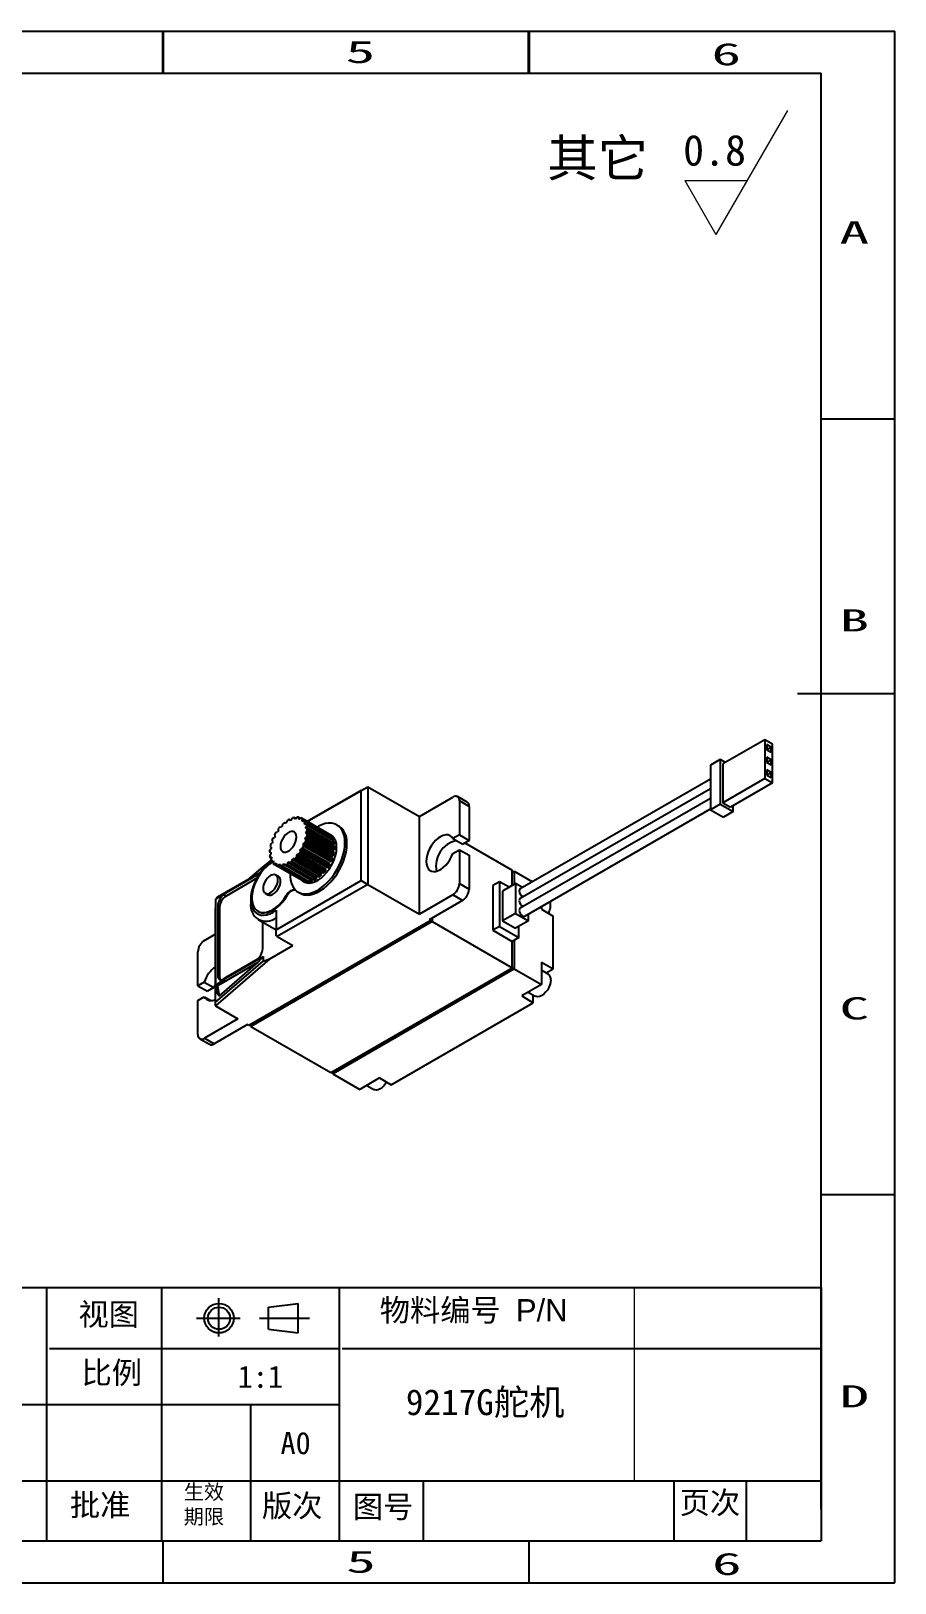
# Model space of a CAD drawing. Header units: millimetres. Extents: x 446 to 686, y -17 to 153.
# Drawn here: x 591.8 to 686.4, y -16.8 to 153.2 of the extents above; entities that cross this region are included whole.
import ezdxf
from ezdxf.enums import TextEntityAlignment as Align

# ---------------------------------------------------------------- set-up
doc = ezdxf.new("R2010")
doc.units = ezdxf.units.MM
doc.linetypes.add('ACAD_ISO04W100', pattern=[30.5, 24, -3, 0.5, -3])
doc.linetypes.add('CENTER', pattern=[10.16, 6.35, -1.27, 1.27, -1.27])
for name, color, linetype in [('中心线', 6, 'CENTER'), ('标注', 5, 'Continuous'), ('细实线', 5, 'Continuous')]:
    doc.layers.add(name, color=color, linetype=linetype)
doc.styles.add('style1', font='', dxfattribs={"height": 3.5})
doc.styles.get('style1').set_extended_font_data('FangSong_GB2312')

msp = doc.modelspace()

# ---------------------------------------------------------------- linework, layer by layer
at = {"color": 5, "linetype": 'Continuous'}
for p, q in [((446.043, 153.176), (686.416, 153.176)), ((606.23, 148.556), (606.23, 153.176)), ((606.292, 153.176), (606.292, 148.556)), ((646.292, 148.556), (646.292, 153.176)), ((646.354, 153.176), (646.354, 148.556)), ((686.416, -16.785), (686.416, 153.176)), ((686.416, 110.686), (678.323, 110.686)), ((686.416, 80.575), (675.742, 80.575)), ((686.416, 25.706), (678.323, 25.706)), ((566.292, 15.589), (601.084, 15.589)), ((593.485, 15.589), (593.485, -12.165)), ((601.084, 15.589), (678.323, 15.589)), ((606.111, 15.589), (606.111, -12.165)), ((625.535, 15.589), (625.535, 10.37)), ((625.535, 10.733), (625.535, 1.189)), ((593.828, 8.875), (625.535, 8.875)), ((625.878, 8.875), (678.323, 8.875)), ((566.292, 2.765), (625.535, 2.765)), ((615.823, 2.765), (615.823, -12.165)), ((625.535, 1.189), (625.535, -12.165)), ((566.292, -5.594), (678.323, -5.594)), ((634.739, -5.594), (634.739, -12.165)), ((662.185, -5.594), (662.185, -12.165)), ((670.119, -5.594), (670.119, -12.165)), ((606.292, -16.785), (606.292, -12.165)), ((646.354, -16.785), (646.354, -12.165)), ((446.043, -16.785), (686.416, -16.785))]:
    msp.add_line(p, q, dxfattribs=at)
at = {"color": 7, "linetype": 'Continuous'}
for p, q in [((451.971, 148.556), (678.323, 148.556)), ((678.323, -8.691), (678.323, 148.556)), ((678.323, 15.589), (678.323, -12.165)), ((678.323, 15.589), (678.323, -12.165)), ((617.819, 13.425), (621.071, 13.821)), ((617.819, 13.425), (621.071, 13.821)), ((621.071, 10.592), (621.071, 13.821)), ((617.819, 10.997), (617.819, 13.425)), ((617.819, 10.997), (621.071, 10.592)), ((451.971, -12.165), (678.323, -12.165))]:
    msp.add_line(p, q, dxfattribs=at)
at = {"color": 7, "linetype": 'Continuous', "lineweight": 25}
for p, q in [((672.162, 75.564), (667.565, 72.911)), ((673.01, 75.075), (672.162, 75.564)), ((672.162, 75.564), (672.162, 71.318)), ((672.373, 75.034), (672.373, 74.462)), ((672.844, 74.762), (672.373, 75.034)), ((673.01, 70.828), (673.01, 75.075)), ((667.283, 73.401), (666.222, 72.789)), ((667.848, 73.074), (667.283, 73.401)), ((667.283, 73.401), (667.283, 68.502)), ((672.373, 74.491), (672.844, 74.762)), ((672.373, 74.462), (672.844, 74.191)), ((672.373, 73.646), (672.373, 73.074)), ((672.844, 73.374), (672.373, 73.646)), ((672.373, 73.103), (672.844, 73.374)), ((672.844, 74.191), (672.844, 74.762)), ((672.844, 72.803), (672.844, 73.374)), ((666.222, 72.789), (666.222, 67.889)), ((667.565, 72.911), (667.565, 68.665)), ((672.373, 73.074), (672.844, 72.803)), ((672.373, 72.258), (672.373, 71.686)), ((672.844, 71.986), (672.373, 72.258)), ((672.373, 71.714), (672.844, 71.986)), ((672.373, 71.686), (672.844, 71.415)), ((672.844, 71.415), (672.844, 71.986)), ((622.064, 66.605), (628.675, 70.422)), ((627.967, 70.013), (622.064, 66.605)), ((627.967, 70.013), (628.675, 70.422)), ((627.967, 60.133), (627.967, 70.013)), ((628.675, 70.422), (628.675, 59.725)), ((628.675, 70.422), (634.331, 67.156)), ((666.222, 71.259), (645.382, 59.228)), ((666.222, 70.197), (645.382, 58.166)), ((672.162, 71.318), (667.565, 68.665)), ((673.01, 70.828), (668.414, 68.175)), ((672.162, 71.318), (673.01, 70.828)), ((634.331, 67.156), (638.008, 69.279)), ((639.569, 68.716), (638.508, 69.328)), ((638.715, 68.87), (638.715, 65.155)), ((639.776, 68.258), (638.715, 68.87)), ((639.776, 68.258), (639.776, 64.543)), ((666.222, 69.135), (645.382, 57.105)), ((667.283, 68.502), (666.222, 67.889)), ((667.283, 68.502), (668.697, 67.685)), ((667.565, 68.665), (668.414, 68.175)), ((668.697, 67.685), (668.697, 68.338)), ((619.352, 66.136), (619.398, 66.352)), ((619.683, 66.425), (619.562, 66.495)), ((619.562, 66.495), (619.681, 66.424)), ((619.829, 66.53), (619.914, 66.749)), ((620.238, 66.758), (620.083, 66.847)), ((620.083, 66.847), (620.168, 66.726)), ((620.316, 66.79), (620.434, 66.999)), ((620.804, 66.926), (620.599, 67.045)), ((620.599, 67.045), (620.644, 66.882)), ((620.783, 66.899), (620.928, 67.084)), ((621.303, 66.945), (621.077, 67.076)), ((621.077, 67.076), (621.08, 66.882)), ((621.201, 66.85), (621.363, 67.001)), ((621.487, 66.938), (621.448, 66.725)), ((621.562, 66.659), (621.448, 66.725)), ((624.655, 65.109), (621.473, 66.946)), ((624.457, 65.224), (621.487, 66.938)), ((621.543, 66.647), (621.713, 66.753)), ((624.683, 65.039), (621.713, 66.753)), ((621.804, 66.641), (621.725, 66.421)), ((621.879, 66.332), (621.725, 66.421)), ((621.788, 66.302), (621.954, 66.358)), ((624.773, 64.926), (621.804, 66.641)), ((624.924, 64.643), (621.954, 66.358)), ((634.331, 56.459), (634.331, 67.156)), ((645.882, 56.239), (666.222, 67.981)), ((666.222, 67.889), (667.636, 67.073)), ((668.697, 67.685), (667.636, 67.073)), ((618.284, 64.774), (618.454, 64.864)), ((618.549, 65.051), (618.51, 65.22)), ((618.633, 65.425), (618.796, 65.462)), ((618.916, 65.633), (618.92, 65.831)), ((619.069, 66.011), (619.214, 65.993)), ((621.823, 64.67), (621.92, 64.565)), ((624.793, 62.955), (621.823, 64.67)), ((622.03, 65.017), (621.869, 64.86)), ((624.839, 63.145), (621.869, 64.86)), ((622.007, 66.201), (621.893, 65.99)), ((624.863, 64.276), (621.893, 65.99)), ((621.921, 65.837), (622.073, 65.838)), ((621.933, 65.282), (622.062, 65.228)), ((622.084, 65.649), (621.942, 65.459)), ((624.912, 63.744), (621.942, 65.459)), ((624.977, 64.487), (622.007, 66.201)), ((625, 63.303), (622.03, 65.017)), ((625.031, 63.513), (622.062, 65.228)), ((625.043, 64.124), (622.073, 65.838)), ((625.054, 63.934), (622.084, 65.649)), ((624.457, 65.224), (624.448, 65.174)), ((624.773, 64.926), (624.715, 64.764)), ((625.517, 66.113), (625.305, 66.235)), ((638.715, 65.155), (638.015, 64.751)), ((638.015, 64.751), (639.076, 64.138)), ((638.715, 65.155), (639.776, 64.543)), ((618.056, 63.158), (617.913, 63.241)), ((618.054, 63.214), (617.913, 63.241)), ((617.924, 63.443), (618.076, 63.618)), ((617.935, 62.846), (618.064, 63.048)), ((618.104, 63.803), (617.99, 63.883)), ((618.042, 64.099), (618.208, 64.236)), ((618.272, 64.428), (618.193, 64.556)), ((620.869, 62.887), (620.844, 62.678)), ((623.839, 61.172), (620.869, 62.887)), ((621.155, 63.054), (621, 63.045)), ((623.97, 61.33), (621, 63.045)), ((624.125, 61.34), (621.155, 63.054)), ((621.274, 63.434), (621.292, 63.249)), ((624.244, 61.719), (621.274, 63.434)), ((624.262, 61.534), (621.292, 63.249)), ((621.55, 63.678), (621.383, 63.614)), ((624.353, 61.899), (621.383, 63.614)), ((624.52, 61.963), (621.55, 63.678)), ((621.599, 64.041), (621.658, 63.891)), ((624.569, 62.326), (621.599, 64.041)), ((624.628, 62.177), (621.658, 63.891)), ((621.848, 64.346), (621.679, 64.232)), ((624.649, 62.517), (621.679, 64.232)), ((624.818, 62.631), (621.848, 64.346)), ((624.89, 62.85), (621.92, 64.565)), ((624.793, 62.955), (624.89, 62.85)), ((625, 63.303), (624.839, 63.145)), ((624.977, 64.487), (624.863, 64.276)), ((625.054, 63.934), (624.912, 63.744)), ((638.015, 63.118), (638.715, 63.522)), ((638.715, 63.522), (638.715, 59.807)), ((638.715, 63.522), (639.776, 62.91)), ((639.776, 64.543), (639.076, 64.138)), ((639.317, 64.278), (644.514, 61.278)), ((639.776, 62.91), (639.776, 59.194)), ((617.223, 61.688), (615.524, 60.218)), ((617.944, 62.268), (617.223, 61.688)), ((617.223, 61.398), (617.223, 61.688)), ((618.077, 62.344), (617.944, 62.268)), ((618.127, 62.7), (617.967, 62.672)), ((618.17, 62.555), (617.967, 62.672)), ((618.076, 62.346), (618.173, 62.563)), ((618.318, 62.292), (618.149, 62.21)), ((618.368, 62.084), (618.149, 62.21)), ((618.338, 61.974), (618.398, 62.192)), ((618.614, 62.015), (618.446, 61.886)), ((621.416, 60.172), (618.446, 61.886)), ((618.623, 62.01), (618.722, 61.953)), ((618.705, 61.755), (618.722, 61.96)), ((621.674, 60.041), (618.705, 61.755)), ((618.997, 61.889), (618.842, 61.719)), ((621.812, 60.005), (618.842, 61.719)), ((619.138, 61.807), (618.997, 61.889)), ((619.152, 61.701), (619.127, 61.881)), ((622.122, 59.987), (619.152, 61.701)), ((619.443, 61.919), (619.31, 61.72)), ((622.28, 60.006), (619.31, 61.72)), ((622.413, 60.204), (619.443, 61.919)), ((619.653, 61.817), (619.587, 61.959)), ((622.623, 60.102), (619.653, 61.817)), ((619.924, 62.105), (619.821, 61.889)), ((622.791, 60.175), (619.821, 61.889)), ((622.894, 60.39), (619.924, 62.105)), ((620.175, 62.094), (620.073, 62.191)), ((623.145, 60.379), (620.175, 62.094)), ((620.409, 62.434), (620.344, 62.215)), ((623.314, 60.501), (620.344, 62.215)), ((623.379, 60.72), (620.409, 62.434)), ((620.687, 62.515), (620.554, 62.56)), ((623.524, 60.846), (620.554, 62.56)), ((623.657, 60.801), (620.687, 62.515)), ((623.814, 60.964), (620.844, 62.678)), ((624.125, 61.34), (623.97, 61.33)), ((624.244, 61.719), (624.262, 61.534)), ((624.52, 61.963), (624.353, 61.899)), ((624.569, 62.326), (624.628, 62.177)), ((624.818, 62.631), (624.649, 62.517)), ((644.514, 59.603), (644.514, 61.278)), ((612.24, 58.322), (616.657, 60.871)), ((616.52, 60.384), (613.161, 58.445)), ((616.929, 61.028), (613.172, 58.859)), ((616.477, 60.686), (613.172, 58.778)), ((616.657, 60.871), (616.929, 61.028)), ((618.89, 60.579), (618.608, 60.742)), ((618.634, 54.745), (627.967, 60.133)), ((628.675, 59.725), (618.775, 54.01)), ((621.43, 60.182), (621.416, 60.172)), ((621.493, 60.122), (621.705, 60)), ((621.908, 60.11), (621.812, 60.005)), ((622.413, 60.204), (622.28, 60.006)), ((622.894, 60.39), (622.791, 60.175)), ((623.379, 60.72), (623.314, 60.501)), ((623.657, 60.801), (623.524, 60.846)), ((623.839, 61.172), (623.814, 60.964)), ((627.967, 60.133), (628.675, 59.725)), ((628.675, 59.725), (634.331, 56.459)), ((638.715, 59.807), (639.776, 59.194)), ((643.1, 60.012), (642.392, 59.604)), ((642.392, 59.604), (642.392, 54.704)), ((644.16, 59.399), (643.1, 60.012)), ((643.1, 60.012), (643.1, 55.113)), ((644.867, 59.808), (643.453, 58.991)), ((644.514, 61.033), (644.726, 61.155)), ((644.514, 61.033), (644.726, 61.155)), ((644.726, 61.155), (644.726, 59.726)), ((644.726, 61.155), (646.723, 60.002)), ((644.867, 59.808), (644.867, 56.541)), ((645.627, 59.369), (644.867, 59.808)), ((613.172, 58.859), (612.051, 58.087)), ((612.24, 58.322), (612.051, 58.087)), ((612.051, 48.697), (612.051, 58.087)), ((613.172, 58.859), (612.24, 58.322)), ((613.172, 58.778), (612.904, 58.593)), ((612.904, 58.593), (613.161, 58.445)), ((613.172, 58.859), (613.172, 58.778)), ((615.869, 58.089), (615.869, 57.681)), ((617.458, 58.75), (617.74, 58.587)), ((619.796, 58.546), (619.866, 58.505)), ((621.055, 58.874), (621.268, 58.751)), ((638.008, 58.582), (634.331, 56.459)), ((639.069, 57.97), (635.392, 55.847)), ((639.069, 57.97), (638.008, 58.582)), ((643.453, 58.991), (643.453, 55.725)), ((612.051, 57.21), (611.987, 57.155)), ((611.987, 57.155), (611.987, 46.785)), ((612.259, 57.332), (612.259, 49.738)), ((612.454, 57.22), (612.259, 57.332)), ((612.454, 57.22), (612.454, 49.626)), ((616.65, 56.779), (616.721, 56.738)), ((618.634, 56.884), (618.634, 54.745)), ((644.867, 56.541), (643.453, 55.725)), ((644.867, 56.541), (646.281, 55.725)), ((646.281, 55.725), (646.281, 56.469)), ((647.696, 57.286), (647.696, 56.991)), ((647.696, 56.991), (648.969, 56.256)), ((648.969, 50.459), (648.969, 56.256)), ((615.664, 44.295), (635.533, 55.765)), ((635.746, 55.643), (615.876, 44.172)), ((616.689, 55.868), (618.386, 54.888)), ((617.184, 52.684), (617.184, 55.582)), ((618.634, 54.092), (618.634, 54.745)), ((635.392, 55.847), (635.533, 55.765)), ((635.533, 55.765), (635.533, 55.929)), ((635.533, 55.765), (635.746, 55.643)), ((635.746, 56.051), (635.746, 55.643)), ((635.746, 55.643), (644.514, 50.581)), ((643.1, 55.113), (642.392, 54.704)), ((642.392, 54.704), (644.514, 53.48)), ((643.1, 55.113), (645.221, 53.888)), ((643.453, 55.725), (644.867, 54.909)), ((646.281, 55.725), (644.867, 54.909)), ((645.221, 53.888), (645.221, 55.113)), ((610.785, 53.563), (611.987, 54.257)), ((617.944, 51.571), (620.472, 53.03)), ((618.634, 54.092), (618.775, 54.01)), ((618.775, 54.01), (620.472, 53.03)), ((645.221, 53.888), (644.514, 53.48)), ((644.514, 50.581), (644.514, 53.48)), ((644.726, 53.602), (644.726, 50.459)), ((610.078, 48.623), (610.078, 52.338)), ((611.987, 46.785), (617.223, 51.318)), ((617.944, 51.571), (611.99, 46.416)), ((616.657, 51.154), (612.24, 48.605)), ((612.412, 47.48), (616.657, 51.154)), ((613.172, 49.469), (617.223, 51.808)), ((613.172, 49.551), (616.477, 51.459)), ((617.223, 51.808), (616.657, 51.154)), ((617.223, 51.808), (617.223, 51.318)), ((617.223, 51.318), (617.944, 51.571)), ((647.696, 51.194), (648.969, 50.459)), ((647.696, 51.194), (647.696, 48.744)), ((612.051, 48.697), (613.172, 49.469)), ((612.24, 48.605), (613.172, 49.469)), ((612.259, 49.738), (612.454, 49.626)), ((612.904, 49.366), (613.172, 49.551)), ((613.172, 49.551), (613.172, 49.469)), ((624.644, 39.111), (644.514, 50.581)), ((644.726, 50.459), (624.856, 38.988)), ((644.514, 50.581), (644.726, 50.459)), ((644.726, 50.459), (647.696, 48.744)), ((648.431, 49.896), (647.696, 50.32)), ((648.212, 50.022), (648.969, 50.459)), ((610.778, 49.027), (610.078, 48.623)), ((610.078, 48.623), (611.138, 48.01)), ((610.778, 49.027), (611.839, 48.415)), ((611.839, 48.415), (611.138, 48.01)), ((612.051, 48.697), (612.24, 48.605)), ((612.192, 47.768), (612.051, 48.697)), ((612.411, 47.48), (612.192, 47.768)), ((612.24, 48.605), (612.412, 47.48)), ((647.696, 48.744), (645.539, 47.499)), ((646.26, 47.916), (647.031, 47.471)), ((646.812, 46.764), (646.812, 47.597)), ((610.078, 46.99), (610.778, 47.394)), ((610.078, 43.274), (610.078, 46.99)), ((610.778, 47.394), (611.457, 47.002)), ((611.987, 46.785), (611.987, 46.421)), ((611.99, 46.416), (611.987, 46.421)), ((611.99, 46.416), (614.462, 44.989)), ((612.412, 47.48), (612.411, 47.48)), ((631.255, 37.784), (646.812, 46.764)), ((645.539, 47.499), (646.812, 46.764)), ((614.462, 44.989), (610.785, 42.866)), ((615.522, 44.376), (611.845, 42.254)), ((615.522, 44.376), (615.664, 44.295)), ((615.876, 44.172), (615.876, 44.417)), ((610.285, 42.816), (611.345, 42.204)), ((610.785, 42.866), (611.845, 42.254)), ((615.876, 44.172), (624.644, 39.111)), ((624.856, 38.988), (624.856, 39.233)), ((624.856, 38.988), (627.826, 37.274)), ((629.983, 38.519), (627.826, 37.274)), ((628.583, 37.71), (629.353, 37.266)), ((629.983, 38.519), (631.255, 37.784))]:
    msp.add_line(p, q, dxfattribs=at)
at = {"color": 8, "linetype": 'Continuous', "lineweight": 25}
msp.add_line((616.639, 60.592), (616.477, 60.686), dxfattribs=at)
at = {"color": 5, "lineweight": 13}
msp.add_line((657.908, -5.594), (657.908, 15.589), dxfattribs=at)
at = {"color": 7, "linetype": 'Continuous', "lineweight": 25, "flags": 128}
for points in [[(626.186, 64.289), (626.161, 64.719), (626.087, 65.113), (625.966, 65.465), (625.799, 65.769), (625.589, 66.021), (625.339, 66.215), (625.054, 66.349), (624.738, 66.421), (624.397, 66.43), (624.035, 66.375), (623.66, 66.257), (623.277, 66.079), (623.125, 65.993)], [(620.882, 64.902), (620.857, 65.131), (620.781, 65.318), (620.66, 65.45), (620.5, 65.521), (620.312, 65.527), (620.105, 65.466), (619.892, 65.343), (619.685, 65.165), (619.496, 64.942), (619.337, 64.686), (619.216, 64.414), (619.14, 64.14), (619.114, 63.881), (619.14, 63.652), (619.216, 63.465), (619.337, 63.333), (619.496, 63.262), (619.685, 63.256), (619.892, 63.317), (620.105, 63.44), (620.312, 63.618), (620.5, 63.841), (620.66, 64.097), (620.781, 64.369), (620.857, 64.643), (620.882, 64.902)], [(621.268, 58.751), (621.405, 58.682), (621.708, 58.586), (622.037, 58.552), (622.389, 58.582), (622.757, 58.674), (623.136, 58.826), (623.518, 59.037), (623.899, 59.304), (624.271, 59.621), (624.629, 59.983), (624.967, 60.385), (625.28, 60.821), (625.561, 61.282), (625.808, 61.762), (626.016, 62.253), (626.181, 62.747), (626.301, 63.236), (626.373, 63.712), (626.398, 64.167), (626.373, 64.594), (626.301, 64.986), (626.181, 65.336), (626.016, 65.64), (625.808, 65.891), (625.561, 66.086), (625.517, 66.113)], [(638.015, 64.751), (637.868, 64.936), (637.682, 65.065), (637.462, 65.132), (637.217, 65.137), (636.952, 65.078), (636.678, 64.958), (636.402, 64.78), (636.133, 64.55), (635.88, 64.275), (635.65, 63.965), (635.452, 63.628), (635.29, 63.275), (635.171, 62.918), (635.098, 62.568), (635.074, 62.236), (635.098, 61.932), (635.171, 61.666), (635.29, 61.447), (635.452, 61.281), (635.65, 61.173), (635.88, 61.127), (636.133, 61.145), (636.402, 61.226), (636.678, 61.367), (636.952, 61.563), (637.217, 61.81), (637.462, 62.098), (637.682, 62.419), (637.868, 62.762), (638.015, 63.118)], [(620.176, 60.906), (620.181, 60.601), (620.231, 60.188), (620.328, 59.815), (620.473, 59.486), (620.662, 59.207), (620.892, 58.984), (621.16, 58.819), (621.461, 58.716), (621.79, 58.675), (622.142, 58.699), (622.512, 58.785), (622.892, 58.934), (623.277, 59.142), (623.66, 59.406), (624.035, 59.721), (624.397, 60.084), (624.738, 60.486), (625.054, 60.923), (625.339, 61.387), (625.589, 61.869), (625.799, 62.363), (625.966, 62.86), (626.087, 63.352), (626.161, 63.831), (626.186, 64.289), (626.186, 64.289)], [(621.705, 60), (621.792, 59.955), (622.046, 59.878), (622.327, 59.864), (622.628, 59.913), (622.941, 60.024), (623.26, 60.194), (623.577, 60.419), (623.885, 60.695), (624.177, 61.014), (624.445, 61.369), (624.683, 61.752), (624.886, 62.154), (625.05, 62.565), (625.169, 62.976), (625.242, 63.377), (625.266, 63.759)], [(618.143, 62.22), (617.942, 62.078), (617.604, 61.794), (617.281, 61.464), (616.978, 61.095), (616.702, 60.693), (616.458, 60.268), (616.252, 59.827), (616.087, 59.38), (615.967, 58.936), (615.893, 58.502), (615.869, 58.089), (615.893, 57.704), (615.967, 57.355), (616.087, 57.049), (616.252, 56.792), (616.458, 56.59), (616.702, 56.446), (616.978, 56.363), (617.281, 56.344), (617.604, 56.387), (617.942, 56.494), (618.288, 56.66), (618.634, 56.884), (618.634, 56.884)], [(618.252, 62.151), (617.922, 61.934), (617.592, 61.658), (617.276, 61.335), (616.982, 60.971), (616.716, 60.576), (616.485, 60.156), (616.294, 59.723), (616.146, 59.286), (616.046, 58.855), (615.995, 58.439), (615.995, 58.048), (616.046, 57.691), (616.146, 57.375), (616.294, 57.108), (616.485, 56.896), (616.716, 56.744), (616.982, 56.655), (617.276, 56.63), (617.592, 56.672), (617.922, 56.778), (618.26, 56.946), (618.598, 57.173), (618.927, 57.453), (619.241, 57.781), (619.533, 58.148), (619.796, 58.546), (619.796, 58.546)], [(618.846, 60.216), (618.82, 60.434), (618.745, 60.61), (618.625, 60.731), (618.468, 60.79), (618.284, 60.784), (618.084, 60.713), (617.88, 60.581), (617.686, 60.396), (617.514, 60.17), (617.375, 59.918), (617.277, 59.655), (617.226, 59.398), (617.226, 59.163), (617.277, 58.964), (617.375, 58.814), (617.514, 58.723), (617.686, 58.697), (617.88, 58.736), (618.084, 58.838), (618.284, 58.998), (618.468, 59.205), (618.625, 59.445), (618.745, 59.705), (618.82, 59.967), (618.846, 60.216)], [(617.74, 58.587), (617.88, 58.538), (618.064, 58.545), (618.264, 58.616), (618.468, 58.748), (618.662, 58.933), (618.834, 59.159), (618.973, 59.411), (619.071, 59.674), (619.122, 59.931), (619.122, 60.166), (619.071, 60.365), (618.973, 60.515), (618.89, 60.579)], [(616.721, 56.738), (616.787, 56.703), (617.053, 56.614), (617.347, 56.59), (617.663, 56.631), (617.993, 56.737), (618.331, 56.905), (618.668, 57.132), (618.998, 57.413), (619.312, 57.74), (619.604, 58.107), (619.866, 58.505)], [(645.382, 59.228), (645.382, 59.228), (645.305, 59.14), (645.278, 58.999)], [(645.382, 58.166), (645.382, 58.166), (645.305, 58.078), (645.278, 57.937)], [(645.382, 57.105), (645.382, 57.105), (645.305, 57.017), (645.278, 56.876)], [(645.278, 56.876), (645.305, 56.704), (645.382, 56.527), (645.496, 56.373), (645.632, 56.263), (645.767, 56.216), (645.882, 56.239)], [(618.386, 54.888), (618.583, 54.795), (618.634, 54.777)], [(611.987, 48.772), (611.986, 48.77), (611.839, 48.415)], [(648.721, 49.255), (648.696, 48.986), (648.623, 48.702), (648.505, 48.417), (648.348, 48.146), (648.161, 47.901), (647.951, 47.696), (647.731, 47.54), (647.511, 47.441), (647.302, 47.405), (647.114, 47.433), (647.031, 47.471)], [(630.753, 38.074), (630.671, 37.941), (630.483, 37.696), (630.274, 37.491), (630.053, 37.335), (629.833, 37.236), (629.624, 37.2), (629.436, 37.228), (629.353, 37.266)]]:
    msp.add_lwpolyline(points, dxfattribs=at)
at = {"color": 7, "linetype": 'Continuous'}
for radius in [1.619, 1.214]:
    msp.add_circle((612.392, 12.211), radius, dxfattribs=at)
at = {"color": 7, "linetype": 'Continuous', "lineweight": 25}
for centre, radius, start, end in [((638.284, 68.94), 0.437, 350.78596, 129.20329), ((639.286, 68.312), 0.493, 353.70115, 54.98667), ((622.008, 63.531), 3.843, 129.5192, 132.77346), ((621.565, 63.974), 3.09, 124.18349, 127.56302), ((621.388, 64.392), 2.78, 117.97825, 122.01637), ((621.083, 64.809), 2.124, 111.16612, 115.50531), ((621.013, 65.253), 1.839, 103.02501, 108.34394), ((620.878, 65.519), 1.383, 93.95959, 99.73552), ((620.932, 65.862), 1.222, 83.21351, 90.19916), ((620.891, 65.915), 0.986, 71.7142, 78.95532), ((620.98, 66.091), 0.987, 59.08276, 67.13747), ((620.9, 65.959), 0.942, 46.96571, 54.42807), ((620.881, 65.991), 1.128, 35.14704, 42.51696), ((620.655, 65.775), 1.25, 24.96167, 31.13998), ((620.418, 65.754), 1.651, 15.71088, 21.4278), ((622.729, 62.792), 4.867, 155.96382, 158.74389), ((622.71, 62.824), 4.719, 151.84999, 154.39803), ((622.942, 62.692), 5.103, 147.61363, 150.30734), ((622.65, 62.869), 4.645, 143.48735, 146.06243), ((622.63, 62.921), 4.715, 139.05776, 141.89711), ((622.18, 63.264), 4.03, 134.55585, 137.38664), ((618.14, 65.662), 3.815, 344.92478, 347.86114), ((620.029, 65.571), 1.911, 8.02079, 12.67657), ((619.103, 65.52), 2.84, 355.1888, 358.76393), ((618.505, 65.656), 3.583, 349.71874, 353.12873), ((619.56, 65.602), 2.524, 1.06596, 5.37326), ((623.934, 64.355), 1.014, 42.42441, 58.96938), ((623.821, 63.919), 1.454, 353.6866, 55.00122), ((623.672, 64.158), 1.343, 21.1954, 34.90624), ((620.959, 63.181), 3.046, 175.07665, 178.87608), ((621.992, 63.028), 4.092, 164.83267, 167.95325), ((620.407, 63.263), 2.353, 181.19309, 185.24612), ((621.391, 63.212), 3.34, 169.8194, 173.02807), ((622.252, 63.008), 4.226, 160.37126, 163.114), ((617.545, 65.762), 4.396, 319.14157, 321.8133), ((617.154, 66.025), 4.983, 323.40657, 326.1432), ((617.254, 65.976), 4.757, 327.69314, 330.22783), ((617.09, 66.072), 5.063, 331.77006, 334.47796), ((617.453, 65.883), 4.537, 336.04588, 338.66183), ((617.581, 65.875), 4.533, 340.28522, 343.20003), ((621.109, 63.948), 3.815, 344.92478, 347.86114), ((623.074, 63.872), 1.834, 10.97348, 12.72087), ((620.978, 64.037), 4.088, 343.13185, 349.65406), ((622.073, 63.805), 2.84, 355.1888, 358.76393), ((623.002, 63.939), 2.05, 5.17912, 15.51824), ((622.01, 63.884), 3.044, 353.00589, 0.94684), ((639.01, 61.726), 2.87, 102.32561, 191.40133), ((619.966, 63.127), 2.05, 187.87476, 192.8226), ((619.294, 62.908), 1.341, 204.76795, 211.33369), ((619.607, 63.121), 1.539, 195.87959, 201.2591), ((619.175, 62.9), 1.051, 215.36442, 222.29958), ((619.031, 62.71), 1.011, 226.73186, 234.66193), ((619.083, 62.807), 0.92, 239.32028, 246.89995), ((619.04, 62.758), 1.057, 251.48726, 259.18226), ((619.128, 63.02), 1.139, 263.41959, 269.99309), ((619.054, 63.182), 1.484, 273.77847, 279.91665), ((619.052, 63.588), 1.715, 283.18198, 288.18696), ((618.835, 63.943), 2.278, 291.03002, 295.64142), ((618.703, 64.391), 2.592, 298.09745, 301.89718), ((618.318, 64.839), 3.315, 304.07748, 307.66904), ((618.125, 65.194), 3.582, 309.61526, 312.6774), ((617.658, 65.6), 4.323, 314.46705, 317.47544), ((620.341, 64.145), 4.71, 317.51028, 323.44459), ((620.515, 64.048), 4.396, 319.14157, 321.8133), ((620.224, 64.261), 4.757, 327.69314, 330.22783), ((620.029, 64.374), 5.097, 326.14556, 331.7754), ((620.423, 64.168), 4.537, 336.04588, 338.66183), ((620.242, 64.274), 4.862, 334.44867, 340.25904), ((616.818, 60.141), 0.643, 95.34794, 122.01387), ((621.989, 60.98), 0.99, 234.70844, 251.51179), ((622.037, 61.208), 1.224, 259.41426, 273.99841), ((621.956, 61.817), 1.84, 280.12782, 291.24112), ((621.583, 62.677), 2.778, 295.7775, 304.21712), ((621.689, 62.648), 2.559, 298.08253, 301.09828), ((620.963, 63.537), 3.839, 307.74552, 314.54714), ((621.095, 63.479), 3.582, 309.61526, 312.6774), ((637.18, 59.876), 1.537, 302.60548, 357.39452), ((613.989, 57.15), 1.537, 122.60548, 177.39452), ((620.704, 58.139), 0.996, 88.72331, 155.86772), ((620.798, 58.075), 1.026, 92.10572, 155.21094), ((638.241, 59.264), 1.537, 302.60548, 357.39452), ((645.991, 59.006), 0.713, 180.57492, 246.36525), ((645.991, 57.944), 0.713, 180.57492, 246.36525), ((647.054, 57.455), 1.658, 327.21099, 13.6469), ((617.573, 57.406), 1.726, 170.83322, 307.90307), ((611.613, 52.268), 1.537, 122.60548, 177.39452), ((615.649, 52.753), 1.537, 302.60548, 357.39452), ((614.073, 47.908), 3.479, 126.83069, 161.24184), ((613.044, 49.596), 0.591, 177.10606, 215.30877), ((648.037, 49.331), 0.688, 353.60377, 55.08405), ((611.528, 47.908), 0.909, 214.4329, 300.35471), ((610.509, 43.204), 0.437, 170.78596, 309.20329), ((611.552, 42.663), 0.503, 245.69288, 305.61758)]:
    msp.add_arc(centre, radius, start, end, dxfattribs=at)
for centre, start_param, end_param in [((612.904, 57.776), 0.7484565, 2.3192528), ((612.904, 50.183), 2.3192528, 3.8900492)]:
    msp.add_ellipse(centre, major_axis=(0.439, 0.901), ratio=0.5246197, start_param=start_param, end_param=end_param, dxfattribs=at)
at = {"layer": '中心线', "color": 6, "linetype": 'ACAD_ISO04W100'}
for p, q in [((612.338, 14.399), (612.338, 10.211)), ((609.939, 12.211), (614.713, 12.211)), ((609.939, 12.211), (614.713, 12.211)), ((616.821, 12.211), (622.304, 12.211))]:
    msp.add_line(p, q, dxfattribs=at)
at = {"layer": '标注', "color": 5, "lineweight": 13}
for p, q in [((674.63, 144.482), (666.794, 130.909)), ((663.391, 136.802), (670.204, 136.816)), ((663.391, 136.802), (666.794, 130.909))]:
    msp.add_line(p, q, dxfattribs=at)

# ---------------------------------------------------------------- texts
at = {"color": 5, "linetype": 'Continuous', "width": 1.99836}
for s, p, p2 in [('5', (626.261, 149.673), (629.498, 149.673)), ('6', (666.323, 149.428), (669.56, 149.428)), ('A', (680.346, 129.908), (683.583, 129.908)), ('B', (680.346, 87.417), (683.583, 87.417)), ('C', (680.346, 44.927), (683.583, 44.927)), ('D', (680.346, 2.437), (683.583, 2.437)), ('5', (626.323, -15.668), (629.56, -15.668)), ('6', (666.385, -15.913), (669.622, -15.913))]:
    msp.add_text(s, height=2.43, dxfattribs=at).set_placement(p, p2, align=Align.FIT)
at = {"insert": (648.324, 141.291), "char_height": 4.05, "width": 21.1725, "attachment_point": 1}
msp.add_mtext('{\\fSimSun|b0|i0|c134|p2;其它}', dxfattribs=at)
at = {"color": 0, "lineweight": 13, "attachment_point": 1, "style": 'style1'}
for s, insert, char_height, width in [('{\\fSimSun|b0|i0|c134|p2;视图}', (596.997, 13.85), 2.43, 12.97507), ('{\\fSimSun|b0|i0|c134|p54;物料编号 \\fArial Unicode MS|b0|i0|c0|p34;P/N}', (629.995, 14.303), 2.43, 22.47382), ('比例', (597.335, 7.46), 2.43, 12.97507), ('{\\fSimSun|b0|i0|c134|p2;\\H1.2x;批准}', (596.056, -7.02), 2.025, 12.97507), ('{\\fSimSun|b0|i0|c134|p2;\\H0.8x;生效\\P期限}', (608.529, -6.009), 2.025, 12.97507), ('{\\H1.2x;版次}', (617.09, -7.107), 2.025, 12.97507), ('{\\fSimSun|b0|i0|c134|p2;\\H1.2x; 页次}', (661.188, -6.767), 2.025, 12.97507), ('{\\fSimSun|b0|i0|c134|p2;图号}', (627.051, -7.226), 2.43, 12.97507)]:
    msp.add_mtext(s, dxfattribs=dict(at, insert=insert, char_height=char_height, width=width))
at = {"layer": '标注', "color": 0, "lineweight": 13, "attachment_point": 1}
for s, insert, char_height, width in [('{\\H1.25x;0.8}', (663.22, 141.813), 2.7, 20.9027), ('{\\fSimSun|b0|i0|c134|p2;1:1}', (614.441, 7.017), 2.43, 14.91289), ('{\\fSimSun|b0|i0|c134|p2;A0}', (619.129, -0.249), 2.43, 10.7352)]:
    msp.add_mtext(s, dxfattribs=dict(at, insert=insert, char_height=char_height, width=width))
at = {"layer": '细实线', "color": 3, "lineweight": 13, "insert": (632.851, 9.159), "char_height": 2.835, "width": 32.03133, "attachment_point": 1}
msp.add_mtext('{\\C0;\\P\\fSimSun|b0|i0|c134|p2;9217G舵机}', dxfattribs=at)

doc.saveas('drawing.dxf')
